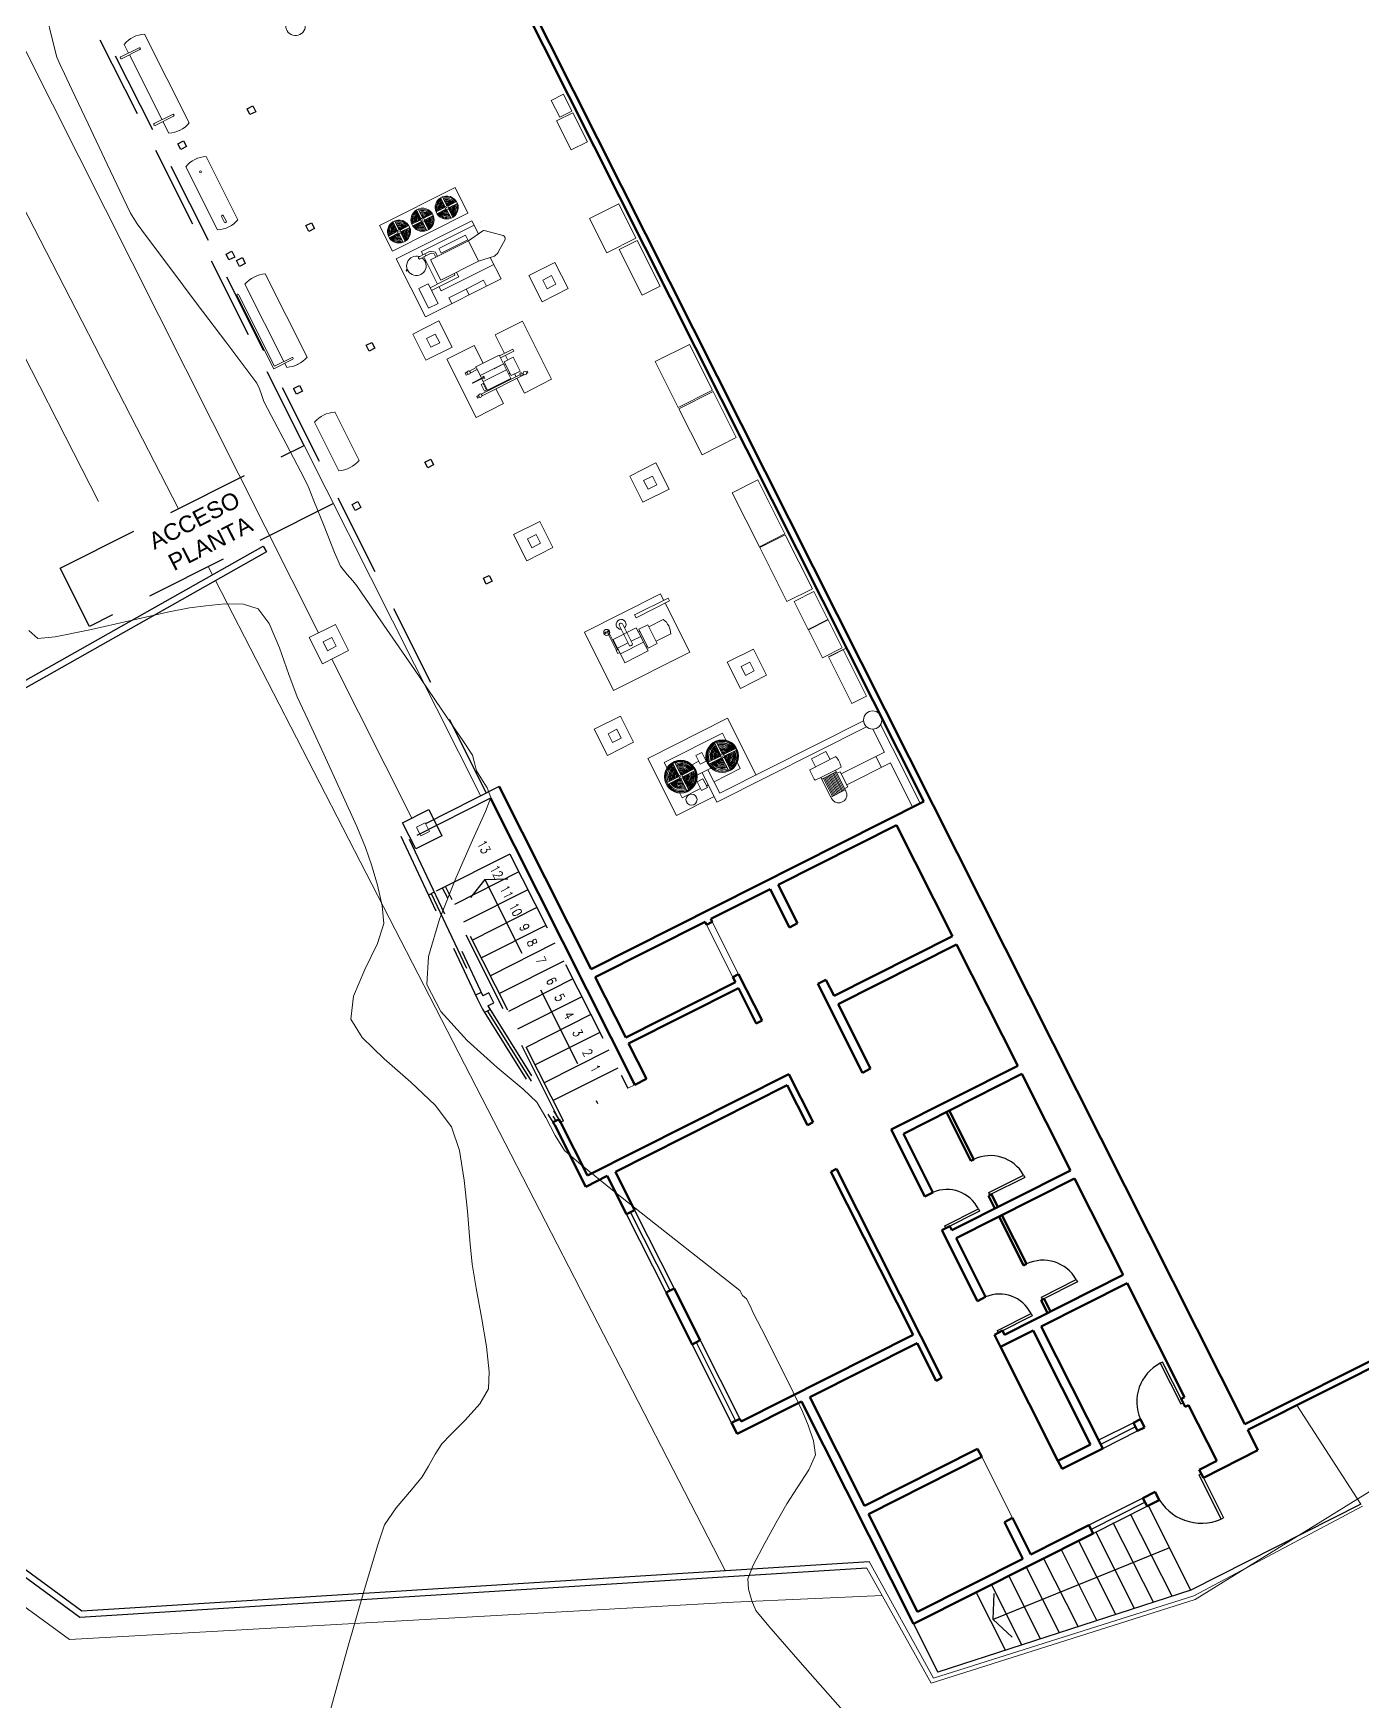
# Model space of a CAD drawing. Header units: inches. Extents: x 725.5 to 800.4, y -655.3 to -591.9.
# Drawn here: x 758.78 to 762.81, y -645.83 to -640.78 of the extents above; entities that cross this region are included whole.
import ezdxf

# ---------------------------------------------------------------- set-up
doc = ezdxf.new("R2010")
doc.units = ezdxf.units.IN
doc.header["$MEASUREMENT"] = 0
doc.linetypes.add('CONTINUA', pattern=[0])
doc.linetypes.add('HIDDEN', pattern=[0.375, 0.25, -0.125])
for name, color, linetype in [('023_MUROS_2', 7, 'Continuous'), ('A_TEXTOLOCAL', 3, 'Continuous'), ('BARRERA', 7, 'Continuous'), ('VENTANAS', 42, 'Continuous')]:
    doc.layers.add(name, color=color, linetype=linetype)
doc.layers.add('06 textos y cotas', color=4, linetype='Continuous', lineweight=15)
doc.layers.add('ACHUTECH', color=24, linetype='Continuous', lineweight=18)
doc.styles.add('18', font='Romans.shx', dxfattribs={"width": 0.8, "height": 18})
doc.styles.add('TEXTO-100', font='romans.shx', dxfattribs={"height": 0.15})

# ---------------------------------------------------------------- blocks, each defined once
blk = doc.blocks.new('A$C19842F56')
at = {"layer": 'A_TEXTOLOCAL', "color": 7, "lineweight": 30}
for p, q in [((0, 0), (0, 0.1)), ((0, 0.1), (0.1, 0.1)), ((0.1, 0.1), (0.1, 0)), ((0.1, 0), (0, 0))]:
    blk.add_line(p, q, dxfattribs=at)
blk = doc.blocks.new('A$C675B54F7')
at = {"layer": 'ACHUTECH', "color": 7, "linetype": 'CONTINUA', "lineweight": 13, "ltscale": 500}
for p, q in [((0, 0.45), (0.45, 0.45)), ((0, 0), (0, 0.45)), ((0.156, 0.16), (0.156, 0.31)), ((0.156, 0.31), (0.306, 0.31)), ((0.306, 0.31), (0.306, 0.16)), ((0.45, 0.45), (0.45, 0)), ((0.45, 0), (0, 0)), ((0.306, 0.16), (0.156, 0.16))]:
    blk.add_line(p, q, dxfattribs=at)

msp = doc.modelspace()

# ---------------------------------------------------------------- linework, layer by layer
at = {"color": 7}
for p, q in [((760.6052, -644.347), (760.7249, -644.5846)), ((760.7003, -644.597), (760.5806, -644.3594)), ((760.899, -644.9914), (760.7792, -644.7537)), ((760.8039, -644.7413), (760.9236, -644.979)), ((762.1173, -644.9912), (762.0116, -645.0444)), ((762.0241, -645.0691), (762.1297, -645.0158)), ((762.1462, -645.2194), (761.9824, -645.3019)), ((761.9949, -645.3266), (762.1586, -645.2441)), ((762.2914, -645.4981), (762.1616, -645.2413)), ((762.8064, -645.2378), (762.2914, -645.4981)), ((762.1776, -645.535), (762.056, -645.2947)), ((762.2345, -645.5166), (762.1088, -645.268)), ((762.0637, -645.5719), (761.9505, -645.348)), ((762.1206, -645.5535), (762.0033, -645.3213)), ((762.2265, -645.3697), (761.692, -645.587)), ((761.9498, -645.6088), (761.8449, -645.4014)), ((762.0068, -645.5904), (761.8977, -645.3747)), ((761.836, -645.6457), (761.7394, -645.4548)), ((761.8929, -645.6273), (761.7922, -645.4281)), ((762.2914, -645.4981), (761.5247, -645.7466)), ((761.7297, -645.6802), (761.6409, -645.5046)), ((761.779, -645.6642), (761.6866, -645.4814)), ((761.692, -645.587), (761.6952, -645.5081)), ((761.4509, -645.6006), (761.5247, -645.7466))]:
    msp.add_line(p, q, dxfattribs=at)
for centre, radius, start, end in [((761.6835, -644.2977), 0.1159, 29.4713, 115.5214), ((761.5516, -644.3919), 0.1074, 27.148, 113.0572), ((761.8431, -644.6146), 0.1159, 29.4713, 115.5214), ((761.7112, -644.7088), 0.1074, 27.148, 113.0572), ((762.2584, -644.9278), 0.1311, 117.0916, 203.7223), ((762.3231, -645.1457), 0.1498, 206.7392, 293.7222)]:
    msp.add_arc(centre, radius, start, end, dxfattribs=at)
at = {"layer": '023_MUROS_2', "color": 7, "lineweight": 50}
for p, q in [((761.4821, -643.1084), (759.8201, -639.8094)), ((760.2359, -640.5909), (762.4549, -644.9955)), ((760.4734, -643.6166), (760.1949, -643.0638)), ((760.1686, -643.0991), (760.6058, -643.967)), ((760.4734, -643.6166), (761.4821, -643.1084)), ((761.3995, -643.1809), (761.0403, -643.3618)), ((761.5689, -643.5172), (761.3995, -643.1809)), ((761.0157, -643.3743), (760.8361, -643.4647)), ((761.0742, -643.4904), (761.0157, -643.3743)), ((761.0403, -643.3618), (761.0989, -643.478)), ((765.7029, -643.3812), (762.4638, -645.0131)), ((760.8185, -643.4736), (760.4858, -643.6412)), ((760.823, -643.4824), (760.8185, -643.4736)), ((760.8406, -643.4735), (760.823, -643.4824)), ((760.8361, -643.4647), (760.8406, -643.4735)), ((761.0989, -643.478), (761.0742, -643.4904)), ((761.2097, -643.6981), (761.5689, -643.5172)), ((761.5813, -643.5418), (761.2222, -643.7227)), ((761.7666, -643.9097), (761.5813, -643.5418)), ((760.4858, -643.6412), (760.5781, -643.8243)), ((760.9204, -643.632), (760.9028, -643.6408)), ((760.9108, -643.6567), (760.9028, -643.6408)), ((760.9204, -643.632), (760.9913, -643.7728)), ((760.9108, -643.6567), (760.5781, -643.8243)), ((760.9196, -643.6743), (760.5869, -643.8419)), ((760.9737, -643.7817), (760.9196, -643.6743)), ((761.1603, -643.6612), (761.1849, -643.6488)), ((761.296, -643.9305), (761.1603, -643.6612)), ((761.1849, -643.6488), (761.2097, -643.6981)), ((762.4549, -644.9955), (765.0674, -643.6793)), ((761.2222, -643.7227), (761.3206, -643.9181)), ((760.9913, -643.7728), (760.9737, -643.7817)), ((760.5869, -643.8419), (760.641, -643.9493)), ((760.4621, -644.2425), (761.0729, -643.9347)), ((761.0729, -643.9347), (761.1466, -644.0809)), ((761.3206, -643.9181), (761.296, -643.9305)), ((761.3829, -644.1031), (761.7666, -643.9097)), ((761.7791, -643.9344), (761.4199, -644.1153)), ((761.9263, -644.2266), (761.7791, -643.9344)), ((761.0678, -643.9683), (760.5467, -644.2308)), ((760.641, -643.9493), (760.6058, -643.967)), ((761.1289, -644.0897), (761.0678, -643.9683)), ((761.5502, -644.0497), (761.6247, -644.1975)), ((761.559, -644.0452), (761.6335, -644.1931)), ((760.3751, -644.0719), (760.3574, -644.0808)), ((760.3574, -644.0808), (760.3628, -644.0894)), ((760.3629, -644.0894), (760.4569, -644.276)), ((760.3751, -644.0719), (760.3805, -644.0805)), ((760.3805, -644.0805), (760.4621, -644.2425)), ((761.1466, -644.0809), (761.1289, -644.0897)), ((761.4849, -644.3055), (761.3829, -644.1031)), ((761.4199, -644.1153), (761.5095, -644.2931)), ((761.6335, -644.1931), (761.6247, -644.1975)), ((760.522, -644.2432), (760.4569, -644.276)), ((760.5806, -644.3594), (760.522, -644.2432)), ((760.5467, -644.2308), (760.6052, -644.347)), ((761.1999, -644.2306), (761.2175, -644.2217)), ((761.4491, -644.7252), (761.1999, -644.2306)), ((761.2175, -644.2217), (761.5368, -644.8554)), ((761.5672, -644.4075), (761.9263, -644.2266)), ((761.9387, -644.2512), (761.5796, -644.4322)), ((762.0859, -644.5435), (761.9387, -644.2512)), ((761.5095, -644.2931), (761.4849, -644.3055)), ((761.6867, -644.2987), (761.6779, -644.3032)), ((761.6867, -644.2987), (761.7062, -644.3375)), ((760.6052, -644.347), (760.5806, -644.3594)), ((761.6779, -644.3032), (761.6974, -644.3419)), ((761.5363, -644.4076), (761.561, -644.3952)), ((761.561, -644.3952), (761.5672, -644.4075)), ((761.7099, -644.3665), (761.7844, -644.5144)), ((761.7187, -644.3621), (761.7932, -644.51)), ((761.6445, -644.6224), (761.5363, -644.4076)), ((761.5796, -644.4322), (761.6692, -644.61)), ((761.7268, -644.7244), (762.0859, -644.5435)), ((761.7932, -644.51), (761.7844, -644.5144)), ((760.7249, -644.5846), (760.7003, -644.597)), ((760.7792, -644.7537), (760.7003, -644.597)), ((760.7249, -644.5846), (760.8039, -644.7413)), ((762.0983, -644.5681), (761.8378, -644.6994)), ((762.2722, -644.9132), (762.0983, -644.5681)), ((761.6692, -644.61), (761.6445, -644.6224)), ((761.8464, -644.6156), (761.8376, -644.62)), ((761.8376, -644.62), (761.8571, -644.6588)), ((761.8464, -644.6156), (761.8659, -644.6543)), ((761.8378, -644.6994), (762.0241, -645.0691)), ((760.8039, -644.7413), (760.7792, -644.7537)), ((760.928, -644.9878), (761.4491, -644.7252)), ((761.1359, -644.914), (761.4615, -644.7499)), ((761.5192, -644.8643), (761.4615, -644.7499)), ((761.696, -644.7245), (761.7206, -644.7121)), ((761.7146, -644.7615), (761.696, -644.7245)), ((761.8132, -644.7118), (761.7146, -644.7615)), ((761.7206, -644.7121), (761.7268, -644.7244)), ((761.987, -645.0568), (761.8132, -644.7118)), ((761.7146, -644.7615), (761.8884, -645.1065)), ((761.5192, -644.8643), (761.5368, -644.8554)), ((760.9158, -645.0248), (761.1112, -644.9264)), ((761.1112, -644.9264), (761.4509, -645.6006)), ((761.3017, -645.2432), (761.1359, -644.914)), ((762.2616, -644.9185), (762.2722, -644.9132)), ((762.274, -644.9431), (762.2616, -644.9185)), ((762.2846, -644.9378), (762.274, -644.9431)), ((762.3697, -645.1068), (762.2846, -644.9378)), ((760.9236, -644.979), (760.899, -644.9914)), ((760.899, -644.9914), (760.9158, -645.0248)), ((760.928, -644.9878), (760.9236, -644.979)), ((762.1173, -644.9912), (762.1384, -644.9806)), ((762.1173, -644.9912), (762.1297, -645.0158)), ((762.1297, -645.0158), (762.1508, -645.0052)), ((762.1384, -644.9806), (762.1508, -645.0052)), ((761.8884, -645.1065), (761.987, -645.0568)), ((762.4638, -645.0131), (762.4948, -645.0747)), ((761.3017, -645.2432), (761.645, -645.0702)), ((761.3141, -645.2678), (761.6574, -645.0949)), ((761.6574, -645.0949), (761.645, -645.0702)), ((761.9008, -645.1311), (761.8884, -645.1065)), ((762.0241, -645.0691), (761.9008, -645.1311)), ((762.3169, -645.1334), (762.3697, -645.1068)), ((762.4948, -645.0747), (762.3293, -645.1581)), ((762.3293, -645.1581), (762.3169, -645.1334)), ((762.1831, -645.2008), (762.1462, -645.2194)), ((762.1831, -645.2008), (762.1956, -645.2255)), ((762.1462, -645.2194), (762.1586, -645.2441)), ((762.1586, -645.2441), (762.1956, -645.2255)), ((761.4631, -645.5636), (761.3141, -645.2678)), ((761.7259, -645.2921), (761.7505, -645.2797)), ((761.7818, -645.403), (761.7259, -645.2921)), ((761.7505, -645.2797), (761.8064, -645.3906)), ((761.8064, -645.3906), (761.9824, -645.3019)), ((761.9824, -645.3019), (761.9949, -645.3266)), ((761.9949, -645.3266), (761.4509, -645.6006)), ((761.7818, -645.403), (761.4631, -645.5636))]:
    msp.add_line(p, q, dxfattribs=at)
at = {"layer": '06 textos y cotas', "color": 7, "linetype": 'HIDDEN', "lineweight": -3}
for p, q in [((759.6037, -642.0299), (758.8079, -640.4495)), ((760.1562, -643.0833), (758.8255, -640.4407)), ((758.8642, -642.4022), (759.6037, -642.0299)), ((759.6923, -642.206), (758.9529, -642.5783)), ((758.9529, -642.5783), (758.8642, -642.4022)), ((760.1949, -643.0638), (759.8961, -643.2143)), ((760.1686, -643.0991), (759.9221, -643.2233)), ((759.8961, -643.2143), (760.1276, -643.7061)), ((759.9221, -643.2233), (760.1454, -643.6977)), ((760.2273, -643.2682), (759.9976, -643.3839)), ((760.2273, -643.2682), (760.5847, -643.9777)), ((760.2545, -643.3223), (760.0591, -643.4207)), ((760.151, -643.3447), (760.2206, -643.3427)), ((759.9976, -643.3838), (759.98, -643.3926)), ((759.9887, -643.3881), (760.1316, -643.6915)), ((760.3751, -644.0719), (760.0231, -643.3711)), ((760.3893, -644.0761), (760.0319, -643.3667)), ((760.2817, -643.3763), (760.0863, -643.4748)), ((760.151, -643.3447), (760.108, -643.3994)), ((760.151, -643.3447), (760.4931, -644.0238)), ((760.309, -643.4304), (760.1135, -643.5288)), ((760.3362, -643.4844), (760.1408, -643.5828)), ((760.3634, -643.5384), (760.168, -643.6369)), ((760.3906, -643.5925), (760.1952, -643.6909)), ((760.1404, -643.6871), (760.1228, -643.6959)), ((760.163, -643.6889), (760.1454, -643.6977)), ((760.1781, -643.7188), (760.163, -643.6889)), ((760.4179, -643.6465), (760.2225, -643.745)), ((760.1276, -643.7061), (760.1438, -643.7381)), ((760.1438, -643.7381), (760.3574, -644.0808)), ((760.1678, -643.7394), (760.1501, -643.7483)), ((760.159, -643.7438), (760.3663, -644.0764)), ((760.1605, -643.7276), (760.1781, -643.7188)), ((760.1605, -643.7276), (760.3751, -644.0719)), ((760.4451, -643.7006), (760.2497, -643.799)), ((760.4723, -643.7546), (760.2769, -643.8531)), ((760.4995, -643.8087), (760.3041, -643.9071)), ((760.5268, -643.8627), (760.3314, -643.9612)), ((760.554, -643.9168), (760.3586, -644.0152)), ((760.3629, -644.0894), (760.3628, -644.0894)), ((760.3893, -644.0761), (760.3805, -644.0805))]:
    msp.add_line(p, q, dxfattribs=at)
at = {"layer": 'A_TEXTOLOCAL', "color": 7, "lineweight": 30}
for p, q in [((759.9017, -643.1734), (759.9809, -643.1334)), ((759.9809, -643.1334), (760.0208, -643.2127)), ((759.9416, -643.2526), (759.9017, -643.1734)), ((760.0208, -643.2127), (759.9416, -643.2526)), ((761.6788, -644.2939), (761.7844, -644.2407)), ((761.7879, -644.2477), (761.6823, -644.3009)), ((761.7844, -644.2407), (761.7879, -644.2477)), ((761.6823, -644.3009), (761.6788, -644.2939)), ((760.7126, -644.5908), (760.5929, -644.3532)), ((761.5451, -644.3944), (761.6472, -644.3429)), ((761.6507, -644.35), (761.5486, -644.4014)), ((761.6472, -644.3429), (761.6507, -644.35)), ((761.5486, -644.4014), (761.5451, -644.3944)), ((761.8384, -644.6108), (761.944, -644.5576)), ((761.9476, -644.5646), (761.842, -644.6178)), ((761.944, -644.5576), (761.9476, -644.5646)), ((761.842, -644.6178), (761.8384, -644.6108)), ((761.7047, -644.7112), (761.8068, -644.6598)), ((761.8104, -644.6668), (761.7083, -644.7183)), ((761.8068, -644.6598), (761.8104, -644.6668)), ((760.7915, -644.7475), (760.9113, -644.9852)), ((761.7083, -644.7183), (761.7047, -644.7112)), ((762.2057, -644.8076), (762.1987, -644.8111)), ((762.2678, -644.9308), (762.2057, -644.8076)), ((762.1987, -644.8111), (762.2608, -644.9343)), ((762.2608, -644.9343), (762.2678, -644.9308)), ((762.1235, -645.0035), (762.0178, -645.0567)), ((762.3161, -645.1493), (762.3231, -645.1457)), ((762.3835, -645.2831), (762.3161, -645.1493)), ((762.3231, -645.1457), (762.3905, -645.2795)), ((762.1524, -645.2318), (761.9887, -645.3142)), ((762.3905, -645.2795), (762.3835, -645.2831))]:
    msp.add_line(p, q, dxfattribs=at)
at = {"layer": 'ACHUTECH', "color": 7, "linetype": 'CONTINUA', "lineweight": 13, "ltscale": 500}
for p, q in [((757.3999, -639.1137), (758.9804, -642.1998)), ((759.6469, -642.5982), (758.5751, -640.4707)), ((758.343, -640.515), (759.2224, -642.2219)), ((759.071, -640.841), (759.0578, -640.8148)), ((759.1193, -640.7836), (759.255, -641.0529)), ((759.1029, -640.8249), (759.0473, -640.8529)), ((759.1055, -640.8302), (759.05, -640.8582)), ((759.1728, -641.0431), (759.0736, -640.8463)), ((760.3525, -640.9846), (760.3894, -640.966)), ((760.3894, -640.966), (760.4152, -641.0171)), ((760.3782, -641.0357), (760.3525, -640.9846)), ((760.4152, -641.0171), (760.3782, -641.0357)), ((759.2047, -641.027), (759.1491, -641.055)), ((759.2073, -641.0323), (759.1518, -641.0603)), ((759.1933, -641.0839), (759.1754, -641.0484)), ((760.3683, -641.0467), (760.4176, -641.0219)), ((760.4126, -641.1347), (760.3683, -641.0467)), ((760.4176, -641.0219), (760.4619, -641.1099)), ((759.2292, -641.0736), (759.2256, -641.0754)), ((760.4619, -641.1099), (760.4126, -641.1347)), ((759.306, -641.1543), (759.4027, -641.346)), ((759.341, -641.377), (759.2445, -641.1854)), ((759.8319, -641.3637), (760.0608, -641.2484)), ((760.0608, -641.2484), (760.0998, -641.3258)), ((759.9572, -641.3436), (759.9436, -641.3166)), ((759.9625, -641.3409), (759.9489, -641.3139)), ((760.03, -641.3092), (760.0032, -641.3227)), ((760.0326, -641.3145), (760.0059, -641.328)), ((760.0306, -641.3066), (760.017, -641.2796)), ((760.0359, -641.3039), (760.0223, -641.2769)), ((760.029, -641.3074), (760.0378, -641.3029)), ((760.0335, -641.3162), (760.029, -641.3074)), ((760.0423, -641.3117), (760.0335, -641.3162)), ((760.0486, -641.3418), (760.0352, -641.3153)), ((760.0378, -641.3029), (760.0423, -641.3117)), ((760.0655, -641.2913), (760.0388, -641.3048)), ((760.0538, -641.3391), (760.0405, -641.3126)), ((760.0682, -641.2966), (760.0414, -641.3101)), ((760.4688, -641.3426), (760.5568, -641.2983)), ((760.5568, -641.2983), (760.6092, -641.4021)), ((759.3529, -641.3359), (759.3623, -641.3545)), ((759.3582, -641.3332), (759.3676, -641.3519)), ((759.871, -641.4411), (759.8319, -641.3637)), ((759.871, -641.4411), (760.0998, -641.3258)), ((759.886, -641.3794), (759.8724, -641.3524)), ((759.8913, -641.3768), (759.8777, -641.3498)), ((760.1115, -641.349), (759.8826, -641.4643)), ((759.921, -641.3641), (759.8942, -641.3776)), ((759.9236, -641.3694), (759.8969, -641.3829)), ((759.9566, -641.3462), (759.9298, -641.3597)), ((759.9593, -641.3515), (759.9325, -641.3649)), ((759.9557, -641.3443), (759.9645, -641.3399)), ((759.9601, -641.3531), (759.9557, -641.3443)), ((759.9586, -641.4429), (760.1183, -641.3624)), ((759.9689, -641.3487), (759.9601, -641.3531)), ((759.9752, -641.3788), (759.9618, -641.3523)), ((759.9645, -641.3399), (759.9689, -641.3487)), ((759.9922, -641.3283), (759.9654, -641.3418)), ((759.9805, -641.3761), (759.9671, -641.3496)), ((759.9948, -641.3336), (759.9681, -641.347)), ((760.1115, -641.349), (760.0288, -641.3907)), ((760.1317, -641.3891), (760.1115, -641.349)), ((760.1391, -641.3519), (760.1391, -641.3519)), ((760.5211, -641.4465), (760.4688, -641.3426)), ((759.8854, -641.3821), (759.8587, -641.3955)), ((759.8881, -641.3873), (759.8614, -641.4008)), ((759.8845, -641.3802), (759.8933, -641.3758)), ((759.8889, -641.389), (759.8845, -641.3802)), ((759.8977, -641.3846), (759.8889, -641.389)), ((759.904, -641.4146), (759.8907, -641.3881)), ((759.8933, -641.3758), (759.8977, -641.3846)), ((759.9093, -641.412), (759.896, -641.3855)), ((759.9868, -641.468), (760.1012, -641.4103)), ((760.0116, -641.4334), (760.0924, -641.3927)), ((760.0996, -641.4071), (760.0188, -641.4478)), ((760.0924, -641.3927), (760.0996, -641.4071)), ((760.1012, -641.4103), (760.1446, -641.3801)), ((760.1323, -641.4719), (760.1012, -641.4103)), ((760.2067, -641.3937), (760.1486, -641.3784)), ((760.193, -641.442), (760.2127, -641.4056)), ((760.6092, -641.4021), (760.5211, -641.4465)), ((760.5578, -641.4361), (760.6124, -641.4086)), ((760.6124, -641.4086), (760.6825, -641.5476)), ((759.8826, -641.4643), (759.9713, -641.6404)), ((759.9496, -641.4594), (759.969, -641.4496)), ((759.9722, -641.4559), (759.9526, -641.4658)), ((759.9634, -641.4524), (759.9586, -641.4429)), ((760.008, -641.5409), (759.9666, -641.4587)), ((759.969, -641.4496), (759.985, -641.4416)), ((759.969, -641.4496), (759.9722, -641.4559)), ((759.9722, -641.4559), (759.9882, -641.4479)), ((759.985, -641.4416), (760.0018, -641.4449)), ((759.9868, -641.468), (760.0178, -641.5296)), ((759.9882, -641.4479), (759.9978, -641.4499)), ((759.9978, -641.4499), (760.0028, -641.4599)), ((760.0018, -641.4449), (760.008, -641.4573)), ((760.0188, -641.4478), (760.0116, -641.4334)), ((760.0178, -641.5296), (760.1323, -641.4719)), ((760.1323, -641.4719), (760.1806, -641.4565)), ((760.2002, -641.5251), (760.1677, -641.4606)), ((760.1934, -641.4411), (760.1939, -641.4409)), ((760.6279, -641.5751), (760.5578, -641.4361)), ((759.4854, -641.5103), (759.6125, -641.7625)), ((759.9853, -641.5524), (760.0605, -641.5145)), ((759.9893, -641.5603), (760.072, -641.5187)), ((760.1782, -641.4815), (760.0186, -641.5619)), ((760.0605, -641.5145), (760.0579, -641.5094)), ((760.072, -641.5187), (760.0654, -641.5056)), ((759.5138, -641.7901), (759.4051, -641.5744)), ((759.542, -641.7759), (759.4239, -641.5415)), ((759.9791, -641.5402), (759.9509, -641.5544)), ((759.9509, -641.5544), (759.9808, -641.6138)), ((759.9713, -641.6404), (760.2002, -641.5251)), ((760.0091, -641.5996), (759.9791, -641.5402)), ((760.0186, -641.5619), (760.012, -641.5489)), ((760.0417, -641.5828), (760.0945, -641.5562)), ((760.0945, -641.5562), (760.1473, -641.5296)), ((760.1034, -641.5738), (760.0945, -641.5562)), ((760.0945, -641.5562), (760.1034, -641.5738)), ((760.2002, -641.5251), (760.1175, -641.5667)), ((760.1473, -641.5296), (760.1562, -641.5472)), ((760.6825, -641.5476), (760.6279, -641.5751)), ((759.5112, -641.7981), (759.3998, -641.577)), ((759.9808, -641.6138), (760.0091, -641.5996)), ((760.0506, -641.6004), (760.0417, -641.5828)), ((760.2649, -641.6536), (760.1822, -641.6953)), ((760.3536, -641.8296), (760.2649, -641.6536)), ((760.1822, -641.6953), (760.2104, -641.7513)), ((760.1822, -641.6953), (760.2104, -641.7513)), ((760.6673, -641.776), (760.7711, -641.7237)), ((760.7711, -641.7237), (760.8412, -641.8627)), ((759.5693, -641.7688), (759.5112, -641.7981)), ((759.5666, -641.7635), (759.5138, -641.7901)), ((760.1188, -641.7272), (760.0361, -641.7689)), ((760.0361, -641.7689), (760.1248, -641.9449)), ((760.146, -641.7811), (760.1188, -641.7272)), ((760.1943, -641.7567), (760.1239, -641.7922)), ((760.146, -641.7811), (760.1362, -641.7616)), ((760.1954, -641.7588), (760.1943, -641.7567)), ((760.2357, -641.7385), (760.1954, -641.7588)), ((760.2076, -641.7831), (760.1954, -641.7588)), ((760.2387, -641.7443), (760.1983, -641.7647)), ((760.2098, -641.7766), (760.2369, -641.7629)), ((760.2307, -641.8182), (760.2098, -641.7766)), ((760.2134, -641.7571), (760.2205, -641.7712)), ((760.2134, -641.7571), (760.2205, -641.7712)), ((760.2387, -641.7443), (760.2357, -641.7385)), ((760.2369, -641.7629), (760.2579, -641.8045)), ((760.7374, -641.9151), (760.6673, -641.776)), ((759.5508, -641.7934), (759.5446, -641.7812)), ((759.5867, -641.7831), (759.5831, -641.7849)), ((760.0968, -641.8085), (760.0911, -641.8114)), ((760.0911, -641.8114), (760.094, -641.8172)), ((760.1002, -641.8141), (760.094, -641.8172)), ((760.125, -641.7943), (760.1045, -641.8046)), ((760.1279, -641.8001), (760.107, -641.8107)), ((760.1466, -641.8235), (760.1138, -641.84)), ((760.1474, -641.8251), (760.1146, -641.8417)), ((760.125, -641.7943), (760.1239, -641.7922)), ((760.1406, -641.8253), (760.125, -641.7943)), ((760.2076, -641.7831), (760.1372, -641.8186)), ((760.2589, -641.8153), (760.1403, -641.875)), ((760.1425, -641.8798), (760.2698, -641.8157)), ((760.1477, -641.82), (760.1454, -641.8211)), ((760.1454, -641.8211), (760.1485, -641.8273)), ((760.2165, -641.8007), (760.1461, -641.8362)), ((760.1508, -641.8261), (760.1477, -641.82)), ((760.1485, -641.8273), (760.1508, -641.8261)), ((760.2298, -641.8271), (760.1594, -641.8626)), ((760.2076, -641.7831), (760.1791, -641.7975)), ((760.2076, -641.7831), (760.2165, -641.8007)), ((760.2091, -641.7861), (760.2135, -641.7839)), ((760.2165, -641.8007), (760.2298, -641.8271)), ((760.223, -641.8137), (760.2273, -641.8115)), ((760.2579, -641.8045), (760.2307, -641.8182)), ((760.2414, -641.8128), (760.2459, -641.8218)), ((760.2414, -641.8128), (760.2459, -641.8218)), ((760.2483, -641.8265), (760.2709, -641.8713)), ((760.2483, -641.8265), (760.2709, -641.8713)), ((760.2568, -641.8112), (760.2613, -641.8089)), ((760.2607, -641.819), (760.2568, -641.8112)), ((760.2652, -641.8168), (760.2607, -641.819)), ((760.2613, -641.8089), (760.2652, -641.8168)), ((760.2672, -641.8111), (760.2633, -641.813)), ((760.279, -641.8051), (760.2755, -641.8069)), ((760.277, -641.8088), (760.2764, -641.8091)), ((760.2776, -641.8117), (760.2814, -641.8098)), ((760.2814, -641.8098), (760.279, -641.8051)), ((760.1401, -641.8451), (760.1459, -641.8421)), ((760.1502, -641.8652), (760.1401, -641.8451)), ((760.1461, -641.8362), (760.1423, -641.8288)), ((760.1459, -641.8421), (760.1561, -641.8623)), ((760.1594, -641.8626), (760.1461, -641.8362)), ((760.1471, -641.8443), (760.1496, -641.8431)), ((760.1561, -641.8623), (760.1502, -641.8652)), ((760.155, -641.86), (760.1574, -641.8587)), ((760.1561, -641.8623), (760.1561, -641.8623)), ((760.1826, -641.8537), (760.1815, -641.8515)), ((760.1826, -641.8537), (760.1815, -641.8515)), ((760.2075, -641.9032), (760.1849, -641.8584)), ((760.1898, -641.868), (760.1849, -641.8584)), ((760.3536, -641.8296), (760.2709, -641.8713)), ((760.8412, -641.8627), (760.7374, -641.9151)), ((760.7395, -641.9194), (760.8434, -641.867)), ((760.8434, -641.867), (760.9134, -642.0061)), ((760.1248, -641.9449), (760.2075, -641.9032)), ((760.132, -641.8792), (760.1266, -641.8819)), ((760.1266, -641.8819), (760.1289, -641.8866)), ((760.1289, -641.8866), (760.1347, -641.8837)), ((760.8096, -642.0584), (760.7395, -641.9194)), ((759.7085, -642.1065), (759.6347, -641.9599)), ((759.6962, -641.9287), (759.7702, -642.0756)), ((760.9134, -642.0061), (760.8096, -642.0584)), ((759.6037, -642.0299), (760.1386, -643.0922)), ((759.7444, -642.0963), (759.7408, -642.0981)), ((760.9007, -642.1736), (760.9782, -642.1346)), ((760.9832, -642.3373), (760.9007, -642.1736)), ((760.9782, -642.1346), (761.0607, -642.2983)), ((761.0607, -642.2983), (760.9832, -642.3373)), ((760.9843, -642.3395), (761.0617, -642.3005)), ((761.0617, -642.3005), (761.1442, -642.4642)), ((761.0668, -642.5032), (760.9843, -642.3395)), ((759.3126, -642.3972), (759.3254, -642.4219)), ((759.3344, -642.4395), (760.8798, -645.4392)), ((760.6835, -642.4801), (760.4529, -642.5963)), ((760.6931, -642.4991), (760.6835, -642.4801)), ((761.1442, -642.4642), (761.0668, -642.5032)), ((761.0888, -642.5031), (761.1487, -642.473)), ((761.1487, -642.473), (761.1912, -642.5575)), ((760.6049, -642.5435), (760.7066, -642.4923)), ((760.711, -642.5011), (760.6094, -642.5523)), ((760.7722, -642.6561), (760.6975, -642.5079)), ((760.7066, -642.4923), (760.711, -642.5011)), ((761.1314, -642.5876), (761.0888, -642.5031)), ((760.6103, -642.5824), (760.5399, -642.6179)), ((760.5585, -642.575), (760.5897, -642.6369)), ((760.5694, -642.5722), (760.5992, -642.6313)), ((760.6094, -642.5523), (760.6049, -642.5435)), ((760.6236, -642.6088), (760.6103, -642.5824)), ((760.6181, -642.587), (760.6452, -642.5733)), ((760.6452, -642.5733), (760.6738, -642.6303)), ((760.6481, -642.5792), (760.6921, -642.557)), ((761.1912, -642.5575), (761.1314, -642.5876)), ((761.1319, -642.5886), (761.1917, -642.5585)), ((761.1917, -642.5585), (761.2343, -642.643)), ((760.4529, -642.5963), (760.5416, -642.7723)), ((760.5219, -642.5952), (760.55, -642.6511)), ((760.5533, -642.6494), (760.5259, -642.595)), ((760.5399, -642.6179), (760.5532, -642.6443)), ((760.5853, -642.6281), (760.5532, -642.6443)), ((760.6325, -642.6264), (760.5621, -642.6619)), ((760.6236, -642.6088), (760.5951, -642.6232)), ((760.6167, -642.595), (760.621, -642.5929)), ((760.6467, -642.6439), (760.6181, -642.587)), ((760.6236, -642.6088), (760.6325, -642.6264)), ((760.6325, -642.6264), (760.6458, -642.6528)), ((760.6738, -642.6303), (760.6467, -642.6439)), ((760.6705, -642.6235), (760.7145, -642.6013)), ((761.1745, -642.6731), (761.1319, -642.5886)), ((759.9296, -643.1593), (759.6868, -642.6775)), ((760.5416, -642.7723), (760.7722, -642.6561)), ((760.5553, -642.6484), (760.5495, -642.6513)), ((760.5495, -642.6513), (760.5541, -642.6605)), ((760.5532, -642.6443), (760.5621, -642.6619)), ((760.5541, -642.6605), (760.5599, -642.6576)), ((760.5754, -642.6883), (760.5621, -642.6619)), ((760.6458, -642.6528), (760.5754, -642.6883)), ((760.639, -642.6394), (760.6433, -642.6372)), ((761.2343, -642.643), (761.1745, -642.6731)), ((761.1932, -642.6709), (761.2372, -642.6487)), ((761.2641, -642.8117), (761.1932, -642.6709)), ((761.248, -642.6436), (761.1969, -642.6693)), ((761.3081, -642.7895), (761.2372, -642.6487)), ((761.3081, -642.7895), (761.2641, -642.8117)), ((760.6454, -642.9783), (760.8866, -642.8568)), ((760.8546, -643.1106), (761.308, -642.8822)), ((760.8634, -643.0841), (761.2992, -642.8645)), ((760.8866, -642.8568), (760.9735, -643.0293)), ((761.3869, -642.9472), (761.3507, -642.8753)), ((760.6951, -642.9905), (760.8711, -642.9018)), ((760.8662, -642.9685), (760.8461, -642.9287)), ((760.8714, -642.9658), (760.8514, -642.926)), ((760.8711, -642.9018), (760.8834, -642.9263)), ((761.3628, -642.9594), (761.3276, -642.8894)), ((760.7323, -643.1508), (760.6454, -642.9783)), ((760.7456, -643.028), (760.7256, -642.9882)), ((760.7997, -642.9866), (760.7762, -642.9985)), ((760.791, -642.9692), (760.8086, -642.9604)), ((760.8043, -642.9956), (760.791, -642.9692)), ((760.8219, -642.9868), (760.8043, -642.9956)), ((760.8086, -642.9604), (760.8219, -642.9868)), ((760.8246, -642.974), (760.8173, -642.9777)), ((760.8656, -642.9711), (760.8258, -642.9911)), ((760.8682, -642.9764), (760.8285, -642.9964)), ((760.8646, -642.9693), (760.8734, -642.9648)), ((760.8691, -642.9781), (760.8646, -642.9693)), ((760.8779, -642.9736), (760.8691, -642.9781)), ((760.8906, -643.0164), (760.8708, -642.9772)), ((760.8734, -642.9648), (760.8779, -642.9736)), ((760.9137, -642.9468), (760.8744, -642.9667)), ((760.8959, -643.0138), (760.8761, -642.9745)), ((760.9163, -642.9521), (760.877, -642.972)), ((760.9145, -642.988), (760.9253, -643.0093)), ((761.2153, -642.973), (761.136, -643.0129)), ((761.1852, -642.9572), (761.1412, -642.9794)), ((761.1412, -642.9794), (761.1536, -643.004)), ((761.1977, -642.9819), (761.1852, -642.9572)), ((761.2316, -643.0255), (761.3628, -642.9594)), ((761.3364, -642.9727), (761.3532, -643.006)), ((761.3869, -642.9472), (761.4709, -643.114)), ((760.7049, -643.0101), (760.6951, -642.9905)), ((760.7397, -643.0333), (760.7, -643.0533)), ((760.7424, -643.0385), (760.7027, -643.0585)), ((760.7403, -643.0306), (760.7203, -642.9908)), ((760.7388, -643.0314), (760.7476, -643.027)), ((760.7432, -643.0402), (760.7388, -643.0314)), ((760.752, -643.0358), (760.7432, -643.0402)), ((760.7648, -643.0786), (760.745, -643.0393)), ((760.7476, -643.027), (760.752, -643.0358)), ((760.7879, -643.009), (760.7485, -643.0288)), ((760.77, -643.0759), (760.7503, -643.0367)), ((760.7905, -643.0143), (760.7512, -643.0341)), ((760.8403, -643.0061), (760.7918, -643.0305)), ((760.8097, -643.0214), (760.8546, -643.1106)), ((760.8273, -643.0126), (760.8634, -643.0841)), ((760.9253, -643.0093), (760.8458, -643.0494)), ((761.1696, -643.0357), (761.152, -643.0446)), ((761.2136, -643.0136), (761.1696, -643.0357)), ((761.1696, -643.0357), (761.1997, -643.0955)), ((761.2165, -643.0193), (761.1725, -643.0414)), ((761.1778, -643.0388), (761.205, -643.0928)), ((761.1813, -643.037), (761.2085, -643.091)), ((761.1848, -643.0352), (761.212, -643.0893)), ((761.1883, -643.0335), (761.2156, -643.0875)), ((761.1919, -643.0317), (761.2191, -643.0857)), ((761.1954, -643.0299), (761.2226, -643.084)), ((761.1989, -643.0281), (761.2261, -643.0822)), ((761.2024, -643.0264), (761.2296, -643.0804)), ((761.2059, -643.0246), (761.2332, -643.0786)), ((761.2095, -643.0228), (761.2367, -643.0769)), ((761.213, -643.021), (761.2402, -643.0751)), ((761.2136, -643.0136), (761.2312, -643.0047)), ((761.2136, -643.0136), (761.2459, -643.0776)), ((761.2186, -643.0235), (761.2282, -643.0187)), ((761.2282, -643.0187), (761.2515, -643.0649)), ((761.2484, -643.0588), (761.3807, -642.9922)), ((761.3807, -642.9922), (761.4479, -643.1256)), ((760.7492, -643.098), (760.74, -643.0796)), ((760.8051, -643.0699), (760.7492, -643.098)), ((760.7948, -643.0494), (760.8124, -643.0405)), ((760.8081, -643.0758), (760.7948, -643.0494)), ((760.8257, -643.0669), (760.8081, -643.0758)), ((760.8124, -643.0405), (760.8257, -643.0669)), ((760.8282, -643.0582), (760.8227, -643.061)), ((761.2437, -643.0733), (761.1997, -643.0955)), ((761.2515, -643.0649), (761.2419, -643.0697)), ((760.846, -643.0935), (760.7323, -643.1508)), ((761.1997, -643.0955), (761.2019, -643.0998)), ((761.4821, -643.1084), (761.2004, -643.2503)), ((761.2407, -643.1067), (761.2283, -643.1129)), ((759.9437, -643.1866), (759.9701, -643.1733)), ((759.957, -643.213), (759.9437, -643.1866)), ((759.9538, -643.2073), (759.9449, -643.1897)), ((759.9701, -643.1733), (759.9834, -643.1997)), ((759.9834, -643.1997), (759.957, -643.213)), ((760.9028, -643.6408), (760.823, -643.4824)), ((760.9204, -643.632), (760.8406, -643.4735)), ((762.304, -645.5272), (765.5501, -643.517)), ((760.5847, -643.9777), (760.6058, -643.967)), ((762.6123, -644.9383), (762.8064, -645.2378)), ((761.7505, -645.2797), (761.6574, -645.0949)), ((762.3007, -645.5161), (762.8118, -645.2443)), ((761.3157, -645.4119), (761.5112, -645.7646)), ((761.3087, -645.432), (761.5044, -645.7805)), ((761.5044, -645.7805), (762.304, -645.5272)), ((761.5112, -645.7646), (762.3007, -645.5161)), ((761.692, -645.587), (761.7493, -645.6412))]:
    msp.add_line(p, q, dxfattribs=at)
for points, elevation in [([(761.2364, -645.8635), (761.1072, -645.7168), (761.0123, -645.6078), (760.9725, -645.5597), (760.96, -645.5303), (760.9503, -645.4952), (760.948, -645.4639), (760.9646, -645.4231), (760.9999, -645.3559), (761.0387, -645.286), (761.0661, -645.2372), (761.0975, -645.1887), (761.1335, -645.1339), (761.153, -645.0881), (761.1477, -645.0456), (761.1309, -644.9982), (761.1138, -644.9572), (761.0859, -644.8982), (761.0369, -644.8004), (760.9894, -644.7068), (760.9657, -644.6602), (760.9539, -644.6351), (760.9444, -644.6162), (760.9317, -644.6057), (760.9241, -644.5908), (760.8857, -644.5605), (760.7915, -644.4867), (760.6683, -644.3899), (760.5428, -644.2906), (760.442, -644.2091), (760.3927, -644.166), (760.364, -644.1209), (760.3362, -644.0661), (760.3092, -644.0197), (760.2669, -643.9809), (760.1881, -643.9151), (760.0971, -643.8331), (760.0181, -643.7455), (759.9754, -643.6629), (759.9804, -643.5785), (760.0139, -643.465), (760.0627, -643.3414), (760.1136, -643.2264), (760.1534, -643.1387), (760.169, -643.0971), (760.1581, -643.0679), (760.1389, -643.0369), (760.126, -643.0159), (760.1201, -642.992), (760.1137, -642.9684), (760.086, -642.9266), (760.0211, -642.8311), (759.9375, -642.709), (759.8541, -642.5876), (759.7897, -642.494), (759.7631, -642.4554), (759.7512, -642.4398), (759.7341, -642.4212), (759.7134, -642.3957), (759.6954, -642.354), (759.6636, -642.275), (759.6331, -642.1978), (759.6189, -642.1617), (759.614, -642.1495), (759.5932, -642.11), (759.5487, -642.0254), (759.5036, -641.9397), (759.4813, -641.8965), (759.4736, -641.8756), (759.4677, -641.8587), (759.4596, -641.8417), (759.4322, -641.805), (759.3657, -641.7164), (759.2794, -641.6018), (759.1929, -641.4868), (759.1256, -641.3972), (759.0969, -641.3588), (759.0866, -641.3426), (759.0769, -641.3261), (759.0548, -641.28), (759.0061, -641.1774), (758.9484, -641.0556), (758.8993, -640.952), (758.8766, -640.9038), (758.8648, -640.8789), (758.8539, -640.8536), (758.8429, -640.8105), (758.8191, -640.7154)], 6.3078), ([(759.6765, -645.8861), (759.7342, -645.6784), (759.7865, -645.4954), (759.8263, -645.3613), (759.8466, -645.3001), (759.8823, -645.2485), (759.9286, -645.194), (759.9612, -645.1548), (759.9804, -645.1232), (760.001, -645.0865), (760.0205, -645.0552), (760.0479, -645.0264), (760.0918, -644.9832), (760.1355, -644.9342), (760.162, -644.888), (760.1645, -644.8369), (760.1557, -644.76), (760.1407, -644.671), (760.1245, -644.5835), (760.1124, -644.5111), (760.1051, -644.4389), (760.0983, -644.3501), (760.0889, -644.2558), (760.0738, -644.1668), (760.0498, -644.0942), (760.001, -644.0292), (759.9264, -643.959), (759.8458, -643.8887), (759.7789, -643.8236), (759.7453, -643.7688), (759.7532, -643.6986), (759.7874, -643.6174), (759.8254, -643.5394), (759.8445, -643.4787), (759.8401, -643.4245), (759.8259, -643.3623), (759.8073, -643.3007), (759.7897, -643.2484), (759.7633, -643.1848), (759.717, -643.0822), (759.6631, -642.9657), (759.6141, -642.8605), (759.5823, -642.7915), (759.5567, -642.7242), (759.5283, -642.6431), (759.4971, -642.5695), (759.4635, -642.5251), (759.4194, -642.5111), (759.3631, -642.5104), (759.3052, -642.5164), (759.2561, -642.5225), (759.1896, -642.5351), (759.0781, -642.5605), (758.9537, -642.5888), (758.8488, -642.6103), (758.7958, -642.6154), (758.7689, -642.5906)], 6.505)]:
    msp.add_lwpolyline(points, dxfattribs=dict(at, elevation=elevation))
for points in [[(758.1314, -645.0939), (758.8919, -645.6478)], [(760.9052, -645.5343), (761.3552, -645.5148)], [(758.8919, -645.6478), (760.9052, -645.5343)]]:
    msp.add_lwpolyline(points, dxfattribs=at)
for centre, radius in [((759.2895, -641.201), 0.00296), ((760.0353, -641.3098), 0.00034), ((759.9619, -641.3468), 0.00034), ((759.8907, -641.3826), 0.00034), ((759.9149, -641.4996), 0.00238), ((760.102, -641.8092), 0.00523), ((760.2724, -641.8111), 0.00523), ((760.1142, -641.8408), 0.000883), ((760.1373, -641.8792), 0.00523), ((760.5205, -642.5964), 0.00914), ((760.517, -642.5977), 0.00219), ((761.3267, -642.8619), 0.0276), ((760.8709, -642.9713), 0.0493), ((760.8708, -642.9717), 0.0493), ((760.8711, -642.9712), 0.0466), ((760.745, -643.0338), 0.0493), ((760.7451, -643.0334), 0.0493), ((760.7453, -643.0333), 0.0466), ((760.8708, -642.9717), 0.00034), ((760.745, -643.0338), 0.00034), ((760.7776, -643.1033), 0.0169)]:
    msp.add_circle(centre, radius, dxfattribs=at)
for centre, radius, start, end in [((759.5772, -640.7589), 0.0295, 72.278, 55.0714), ((759.1258, -640.8728), 0.0894, 94.1411, 139.5421), ((759.0489, -640.8554), 0.00297, 122.3304, 291.1479), ((759.1039, -640.8277), 0.00298, 303.3857, 110.0926), ((759.1504, -641.0576), 0.00296, 116.0329, 297.4454), ((759.1872, -640.9947), 0.0894, 273.9363, 319.3372), ((759.2061, -641.0296), 0.00296, 294.5205, 118.9579), ((759.3125, -641.2434), 0.0894, 94.1411, 139.5421), ((759.9622, -641.3463), 0.035, 121.9903, 202.526), ((759.9621, -641.3465), 0.032, 122.2028, 201.8582), ((759.9622, -641.3463), 0.035, 21.2599, 121.9903), ((759.9621, -641.3465), 0.032, 31.6201, 111.6129), ((759.9619, -641.3468), 0.0286, 32.5141, 110.3761), ((759.9619, -641.3468), 0.0252, 33.2909, 109.5195), ((760.0355, -641.3093), 0.035, 121.9903, 202.526), ((760.0355, -641.3095), 0.032, 122.2028, 201.8582), ((760.0353, -641.3098), 0.0286, 122.2504, 200.9642), ((760.0353, -641.3098), 0.0252, 122.9915, 200.1874), ((760.0353, -641.3098), 0.0227, 123.6849, 199.4604), ((760.0353, -641.3098), 0.0203, 124.4962, 198.6098), ((760.0355, -641.3093), 0.035, 21.2599, 121.9903), ((760.0353, -641.3098), 0.0176, 125.7371, 197.3083), ((760.0353, -641.3098), 0.0203, 215.3264, 289.6227), ((760.0353, -641.3098), 0.0141, 127.9586, 194.9772), ((760.0353, -641.3098), 0.0176, 216.7026, 288.4856), ((760.0355, -641.3095), 0.032, 31.6201, 111.6129), ((760.0353, -641.3098), 0.0115, 130.4935, 192.315), ((760.0353, -641.3098), 0.0141, 219.169, 286.4517), ((760.0353, -641.3098), 0.0286, 32.5141, 110.3761), ((760.0353, -641.3098), 0.00917, 134.1508, 188.4686), ((760.0353, -641.3098), 0.0115, 221.9889, 284.1339), ((760.0353, -641.3098), 0.0252, 33.2909, 109.5195), ((760.0353, -641.3098), 0.0227, 34.0179, 108.7175), ((760.0353, -641.3098), 0.00917, 226.0708, 280.7975), ((760.0353, -641.3098), 0.0203, 34.8685, 107.7787), ((760.0353, -641.3098), 0.0176, 36.17, 106.3415), ((760.0353, -641.3098), 0.0141, 38.5011, 103.7644), ((760.0353, -641.3098), 0.0115, 41.1633, 100.815), ((760.0353, -641.3098), 0.00917, 45.0097, 96.5388), ((760.0353, -641.3098), 0.00917, 318.4474, 7.4076), ((760.0353, -641.3098), 0.0115, 313.8303, 11.4894), ((760.0353, -641.3098), 0.0141, 310.6554, 14.3093), ((760.0353, -641.3098), 0.0176, 307.886, 16.7757), ((760.0353, -641.3098), 0.0203, 306.3432, 18.1519), ((760.0353, -641.3098), 0.0227, 305.336, 19.051), ((760.0355, -641.3093), 0.035, 291.8586, 21.2599), ((760.0353, -641.3098), 0.0252, 304.4757, 19.8193), ((760.0353, -641.3098), 0.0286, 303.5572, 20.6401), ((760.0355, -641.3095), 0.032, 302.2704, 21.0299), ((759.3349, -641.2878), 0.0894, 273.9363, 319.3372), ((759.3561, -641.3356), 0.00319, 48.9873, 184.491), ((759.3644, -641.3522), 0.00318, 228.2589, 5.2194), ((759.891, -641.3821), 0.035, 121.9903, 202.526), ((759.8909, -641.3823), 0.032, 122.2028, 201.8582), ((759.8907, -641.3826), 0.0286, 122.2504, 200.9642), ((759.8907, -641.3826), 0.0252, 122.9915, 200.1874), ((759.8907, -641.3826), 0.0227, 123.6849, 199.4604), ((759.8907, -641.3826), 0.0203, 124.4962, 198.6098), ((759.891, -641.3821), 0.035, 21.2599, 121.9903), ((759.8907, -641.3826), 0.0176, 125.7371, 197.3083), ((759.8907, -641.3826), 0.0141, 127.9586, 194.9772), ((759.8909, -641.3823), 0.032, 31.6201, 111.6129), ((759.8907, -641.3826), 0.0286, 32.5141, 110.3761), ((759.8907, -641.3826), 0.0252, 33.2909, 109.5195), ((759.8907, -641.3826), 0.0227, 34.0179, 108.7175), ((759.8907, -641.3826), 0.0203, 34.8685, 107.7787), ((759.8907, -641.3826), 0.0176, 36.17, 106.3415), ((759.8907, -641.3826), 0.0141, 38.5011, 103.7644), ((759.8907, -641.3826), 0.0115, 41.1633, 100.815), ((759.891, -641.3821), 0.035, 291.8586, 21.2599), ((759.8907, -641.3826), 0.0286, 303.5572, 20.6401), ((759.8909, -641.3823), 0.032, 302.2704, 21.0299), ((759.9622, -641.3463), 0.035, 202.526, 291.8586), ((759.9619, -641.3468), 0.0286, 122.2504, 200.9642), ((759.9621, -641.3465), 0.032, 212.4484, 291.6804), ((759.9619, -641.3468), 0.0252, 122.9915, 200.1874), ((759.9619, -641.3468), 0.0286, 212.8382, 291.6818), ((759.9619, -641.3468), 0.0227, 123.6849, 199.4604), ((759.9619, -641.3468), 0.0252, 213.659, 291.0022), ((759.9619, -641.3468), 0.0203, 124.4962, 198.6098), ((759.9619, -641.3468), 0.0227, 214.4273, 290.3663), ((759.9619, -641.3468), 0.0176, 125.7371, 197.3083), ((759.9619, -641.3468), 0.0203, 215.3264, 289.6227), ((759.9619, -641.3468), 0.0141, 127.9586, 194.9772), ((759.9619, -641.3468), 0.0176, 216.7026, 288.4856), ((759.9619, -641.3468), 0.0115, 130.4935, 192.315), ((759.9619, -641.3468), 0.0141, 219.169, 286.4517), ((759.9619, -641.3468), 0.00917, 134.1508, 188.4686), ((759.9619, -641.3468), 0.0115, 221.9889, 284.1339), ((759.9619, -641.3468), 0.0227, 34.0179, 108.7175), ((759.9619, -641.3468), 0.00917, 226.0708, 280.7975), ((759.9619, -641.3468), 0.0203, 34.8685, 107.7787), ((759.9619, -641.3468), 0.0176, 36.17, 106.3415), ((759.9619, -641.3468), 0.0141, 38.5011, 103.7644), ((759.9619, -641.3468), 0.0115, 41.1633, 100.815), ((759.9619, -641.3468), 0.00917, 45.0097, 96.5388), ((759.9619, -641.3468), 0.00917, 318.4474, 7.4076), ((759.9619, -641.3468), 0.0115, 313.8303, 11.4894), ((759.9619, -641.3468), 0.0141, 310.6554, 14.3093), ((759.9619, -641.3468), 0.0176, 307.886, 16.7757), ((759.9619, -641.3468), 0.0203, 306.3432, 18.1519), ((759.9619, -641.3468), 0.0227, 305.336, 19.051), ((759.9622, -641.3463), 0.035, 291.8586, 21.2599), ((759.9619, -641.3468), 0.0252, 304.4757, 19.8193), ((759.9619, -641.3468), 0.0286, 303.5572, 20.6401), ((759.9621, -641.3465), 0.032, 302.2704, 21.0299), ((760.0355, -641.3093), 0.035, 202.526, 291.8586), ((760.0355, -641.3095), 0.032, 212.4484, 291.6804), ((760.0353, -641.3098), 0.0286, 212.8382, 291.6818), ((760.0353, -641.3098), 0.0252, 213.659, 291.0022), ((760.0353, -641.3098), 0.0227, 214.4273, 290.3663), ((759.891, -641.3821), 0.035, 202.526, 291.8586), ((759.8909, -641.3823), 0.032, 212.4484, 291.6804), ((759.8907, -641.3826), 0.0286, 212.8382, 291.6818), ((759.8907, -641.3826), 0.0252, 213.659, 291.0022), ((759.8907, -641.3826), 0.0227, 214.4273, 290.3663), ((759.8907, -641.3826), 0.0203, 215.3264, 289.6227), ((759.8907, -641.3826), 0.0176, 216.7026, 288.4856), ((759.8907, -641.3826), 0.0115, 130.4935, 192.315), ((759.8907, -641.3826), 0.0141, 219.169, 286.4517), ((759.8907, -641.3826), 0.00917, 134.1508, 188.4686), ((759.8907, -641.3826), 0.0115, 221.9889, 284.1339), ((759.8907, -641.3826), 0.00917, 226.0708, 280.7975), ((759.8907, -641.3826), 0.00917, 45.0097, 96.5388), ((759.8907, -641.3826), 0.00917, 318.4474, 7.4076), ((759.8907, -641.3826), 0.0115, 313.8303, 11.4894), ((759.8907, -641.3826), 0.0141, 310.6554, 14.3093), ((759.8907, -641.3826), 0.0176, 307.886, 16.7757), ((759.8907, -641.3826), 0.0203, 306.3432, 18.1519), ((759.8907, -641.3826), 0.0227, 305.336, 19.051), ((759.8907, -641.3826), 0.0252, 304.4757, 19.8193), ((760.1635, -641.4213), 0.0454, 109.0934, 114.6321), ((760.2024, -641.4033), 0.0105, 347.219, 66.2593), ((759.9436, -641.486), 0.0295, 72.278, 55.0714), ((759.9578, -641.4593), 0.00829, 180.603, 231.017), ((760.1491, -641.4172), 0.0504, 308.7981, 332.3968), ((759.4919, -641.5995), 0.0894, 94.1411, 139.5421), ((759.402, -641.5748), 0.00311, 8.6817, 224.7966), ((759.5447, -641.7042), 0.0894, 273.9363, 319.3372), ((759.5673, -641.7665), 0.00304, 310.403, 103.0753), ((759.7027, -642.0179), 0.0894, 94.1411, 139.5421), ((759.7024, -642.0174), 0.0894, 273.9363, 319.3372), ((760.5642, -642.5722), 0.015, 314.6958, 271.7051), ((760.5641, -642.5741), 0.00564, 19.5324, 189.3002), ((760.6581, -642.602), 0.0564, 0.6366, 52.8418), ((760.5238, -642.5942), 0.00219, 339.9882, 206.7392), ((760.5909, -642.628), 0.00891, 262.0772, 338.2805), ((760.8708, -642.9719), 0.0451, 120.0332, 202.8875), ((760.8708, -642.9719), 0.0414, 120.3308, 202.5393), ((760.8708, -642.9719), 0.0451, 30.5908, 112.5188), ((760.8708, -642.9719), 0.0414, 30.939, 112.1372), ((760.8717, -642.9713), 0.0376, 31.126, 113.3054), ((760.8711, -642.9712), 0.035, 30.9523, 112.2982), ((760.7449, -643.034), 0.0451, 30.5908, 112.5188), ((760.8717, -642.9713), 0.0376, 122.3265, 202.3523), ((760.8711, -642.9712), 0.035, 121.9903, 202.526), ((760.8711, -642.9714), 0.032, 122.2028, 201.8582), ((760.8708, -642.9717), 0.0286, 122.2504, 200.9642), ((760.8711, -642.9714), 0.032, 212.4484, 291.6804), ((760.8708, -642.9717), 0.0252, 122.9915, 200.1874), ((760.8708, -642.9717), 0.0286, 212.8382, 291.6818), ((760.8708, -642.9717), 0.0227, 123.6849, 199.4604), ((760.8708, -642.9717), 0.0252, 213.659, 291.0022), ((760.8708, -642.9717), 0.0203, 124.4962, 198.6098), ((760.8708, -642.9717), 0.0227, 214.4273, 290.3663), ((760.8708, -642.9717), 0.0176, 125.7371, 197.3083), ((760.8708, -642.9717), 0.0203, 215.3264, 289.6227), ((760.8708, -642.9717), 0.0141, 127.9586, 194.9772), ((760.8708, -642.9717), 0.0176, 216.7026, 288.4856), ((760.8711, -642.9714), 0.032, 31.6201, 111.6129), ((760.8708, -642.9717), 0.0115, 130.4935, 192.315), ((760.8708, -642.9717), 0.0141, 219.169, 286.4517), ((760.8708, -642.9717), 0.0286, 32.5141, 110.3761), ((760.8708, -642.9717), 0.00917, 134.1508, 188.4686), ((760.8708, -642.9717), 0.0115, 221.9889, 284.1339), ((760.8708, -642.9717), 0.0252, 33.2909, 109.5195), ((760.8708, -642.9717), 0.0227, 34.0179, 108.7175), ((760.8708, -642.9717), 0.00917, 226.0708, 280.7975), ((760.8708, -642.9717), 0.0203, 34.8685, 107.7787), ((760.8708, -642.9717), 0.0176, 36.17, 106.3415), ((760.8708, -642.9717), 0.0141, 38.5011, 103.7644), ((760.8708, -642.9717), 0.0115, 41.1633, 100.815), ((760.8708, -642.9717), 0.00917, 45.0097, 96.5388), ((760.8708, -642.9717), 0.00917, 318.4474, 7.4076), ((760.8708, -642.9717), 0.0115, 313.8303, 11.4894), ((760.8708, -642.9717), 0.0141, 310.6554, 14.3093), ((760.8708, -642.9717), 0.0176, 307.886, 16.7757), ((760.8708, -642.9717), 0.0203, 306.3432, 18.1519), ((760.8708, -642.9717), 0.0227, 305.336, 19.051), ((760.8708, -642.9717), 0.0252, 304.4757, 19.8193), ((760.8708, -642.9717), 0.0286, 303.5572, 20.6401), ((760.8711, -642.9714), 0.032, 302.2704, 21.0299), ((760.8711, -642.9712), 0.035, 301.5505, 21.2599), ((760.8717, -642.9713), 0.0376, 300.5172, 22.1065), ((760.8708, -642.9719), 0.0414, 301.6544, 22.7456), ((760.8708, -642.9719), 0.0451, 301.2467, 23.0766), ((761.1591, -643.0212), 0.074, 12.8734, 40.6049), ((760.7449, -643.034), 0.0451, 120.0332, 202.8875), ((760.7449, -643.034), 0.0414, 120.3308, 202.5393), ((760.7458, -643.0334), 0.0376, 122.3265, 202.3523), ((760.7453, -643.0333), 0.035, 121.9903, 202.526), ((760.7452, -643.0335), 0.032, 122.2028, 201.8582), ((760.745, -643.0338), 0.0286, 122.2504, 200.9642), ((760.745, -643.0338), 0.0252, 122.9915, 200.1874), ((760.745, -643.0338), 0.0227, 123.6849, 199.4604), ((760.745, -643.0338), 0.0203, 124.4962, 198.6098), ((760.745, -643.0338), 0.0176, 125.7371, 197.3083), ((760.7449, -643.034), 0.0414, 30.939, 112.1372), ((760.745, -643.0338), 0.0141, 127.9586, 194.9772), ((760.7458, -643.0334), 0.0376, 31.126, 113.3054), ((760.7453, -643.0333), 0.035, 30.9523, 112.2982), ((760.7452, -643.0335), 0.032, 31.6201, 111.6129), ((760.745, -643.0338), 0.0115, 130.4935, 192.315), ((760.745, -643.0338), 0.0286, 32.5141, 110.3761), ((760.745, -643.0338), 0.00917, 134.1508, 188.4686), ((760.745, -643.0338), 0.0252, 33.2909, 109.5195), ((760.745, -643.0338), 0.0227, 34.0179, 108.7175), ((760.745, -643.0338), 0.0203, 34.8685, 107.7787), ((760.745, -643.0338), 0.0176, 36.17, 106.3415), ((760.745, -643.0338), 0.0141, 38.5011, 103.7644), ((760.745, -643.0338), 0.0115, 41.1633, 100.815), ((760.745, -643.0338), 0.00917, 45.0097, 96.5388), ((760.745, -643.0338), 0.00917, 318.4474, 7.4076), ((760.745, -643.0338), 0.0115, 313.8303, 11.4894), ((760.745, -643.0338), 0.0141, 310.6554, 14.3093), ((760.745, -643.0338), 0.0176, 307.886, 16.7757), ((760.745, -643.0338), 0.0203, 306.3432, 18.1519), ((760.745, -643.0338), 0.0227, 305.336, 19.051), ((760.745, -643.0338), 0.0252, 304.4757, 19.8193), ((760.745, -643.0338), 0.0286, 303.5572, 20.6401), ((760.7452, -643.0335), 0.032, 302.2704, 21.0299), ((760.7453, -643.0333), 0.035, 301.5505, 21.2599), ((760.7458, -643.0334), 0.0376, 300.5172, 22.1065), ((760.7449, -643.034), 0.0414, 301.6544, 22.7456), ((760.7449, -643.034), 0.0451, 301.2467, 23.0766), ((760.8708, -642.9719), 0.0451, 210.4017, 293.7319), ((760.8708, -642.9719), 0.0414, 210.7327, 293.4602), ((760.8717, -642.9713), 0.0376, 211.3719, 291.4969), ((760.8711, -642.9712), 0.035, 212.2185, 291.8586), ((761.2528, -642.9739), 0.1231, 198.4523, 215.026), ((760.7449, -643.034), 0.0451, 210.4017, 293.7319), ((760.7449, -643.034), 0.0414, 210.7327, 293.4602), ((760.7458, -643.0334), 0.0376, 211.3719, 291.4969), ((760.7453, -643.0333), 0.035, 212.2185, 291.8586), ((760.7452, -643.0335), 0.032, 212.4484, 291.6804), ((760.745, -643.0338), 0.0286, 212.8382, 291.6818), ((760.745, -643.0338), 0.0252, 213.659, 291.0022), ((760.745, -643.0338), 0.0227, 214.4273, 290.3663), ((760.745, -643.0338), 0.0203, 215.3264, 289.6227), ((760.745, -643.0338), 0.0176, 216.7026, 288.4856), ((760.745, -643.0338), 0.0141, 219.169, 286.4517), ((760.745, -643.0338), 0.0115, 221.9889, 284.1339), ((760.745, -643.0338), 0.00917, 226.0708, 280.7975), ((761.2239, -643.0887), 0.0246, 313.1088, 26.663), ((761.2239, -643.0887), 0.0246, 206.8153, 280.3696)]:
    msp.add_arc(centre, radius, start, end, dxfattribs=at)
at = {"layer": 'BARRERA'}
msp.add_lwpolyline([(761.3087, -645.432), (758.9234, -645.5814), (758.2233, -645.0671), (757.9699, -643.1869), (759.4796, -642.3349), (759.4893, -642.3521), (757.9913, -643.1975), (758.2417, -645.0562), (758.9293, -645.5613), (761.3157, -645.4119)], dxfattribs=at)

# ---------------------------------------------------------------- block references
at = {"layer": 'A_TEXTOLOCAL', "color": 7, "lineweight": 30, "xscale": 0.1971200000000001, "yscale": 0.1971200000000001, "zscale": 0.1971200000000001, "rotation": 296.7391599679697}
msp.add_blockref('A$C675B54F7', (759.619, -642.6123), dxfattribs=at)
at = {"layer": 'ACHUTECH', "color": 7, "linetype": 'CONTINUA', "lineweight": 13, "ltscale": 500, "xscale": 0.1971200000000001, "yscale": 0.1971200000000001, "zscale": 0.1971200000000001, "rotation": 296.7391599679697}
for name, p in [('A$C19842F56', (759.4301, -641.0101)), ('A$C19842F56', (759.2202, -641.1159)), ('A$C19842F56', (759.6084, -641.364)), ('A$C19842F56', (759.3666, -641.4504)), ('A$C19842F56', (759.3984, -641.4698)), ('A$C675B54F7', (760.2845, -641.5155)), ('A$C675B54F7', (759.9325, -641.6929)), ('A$C19842F56', (759.7911, -641.7266)), ('A$C19842F56', (759.5715, -641.8571)), ('A$C19842F56', (759.9693, -642.0805)), ('A$C675B54F7', (760.5905, -642.1229)), ('A$C19842F56', (759.7488, -642.2092)), ('A$C675B54F7', (760.2384, -642.3002)), ('A$C19842F56', (760.1467, -642.4325)), ('A$C675B54F7', (760.8858, -642.687)), ('A$C675B54F7', (760.4827, -642.8901))]:
    msp.add_blockref(name, p, dxfattribs=at)

# ---------------------------------------------------------------- texts
at = {"layer": 'A_TEXTOLOCAL', "color": 7, "insert": (759.3913, -642.1665), "char_height": 0.050471, "width": 1.636466, "attachment_point": 3, "rotation": 27.0947, "style": 'TEXTO-100'}
msp.add_mtext('{\\fArial|b0|i0|c0|p34;ACCESO\\PPLANTA}', dxfattribs=at)
at = {"layer": 'VENTANAS', "color": 7, "linetype": 'Continuous', "style": '18', "width": 0.8}
for s, height, p in [('13', 0.02839, (760.127, -643.2356)), ('12', 0.02839, (760.1651, -643.3111)), ('11', 0.02839, (760.1958, -643.3721)), ('10', 0.02839, (760.2228, -643.4256)), ('9', 0.0284, (760.2543, -643.4881)), ('8', 0.0284, (760.2775, -643.5343)), ('7', 0.0284, (760.3042, -643.5873)), ('6', 0.0284, (760.3361, -643.6505)), ('5', 0.0284, (760.3612, -643.7004)), ('4', 0.0284, (760.3886, -643.7547)), ('3', 0.0284, (760.4153, -643.8078)), ('2', 0.0284, (760.4455, -643.8678)), ('1', 0.0284, (760.4695, -643.9153))]:
    msp.add_text(s, height=height, rotation=296.7392, dxfattribs=at).set_placement(p)

doc.saveas('drawing.dxf')
